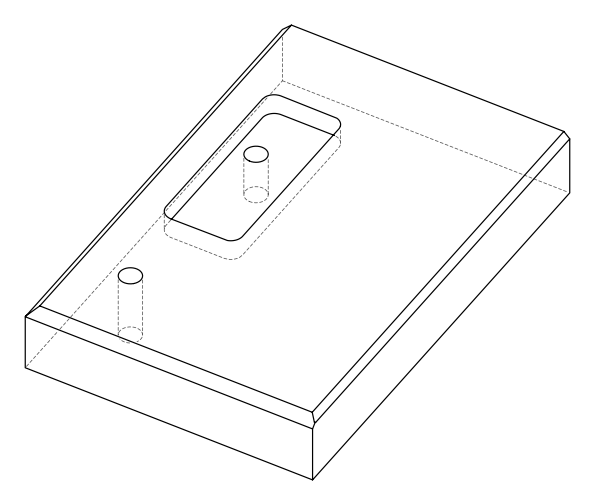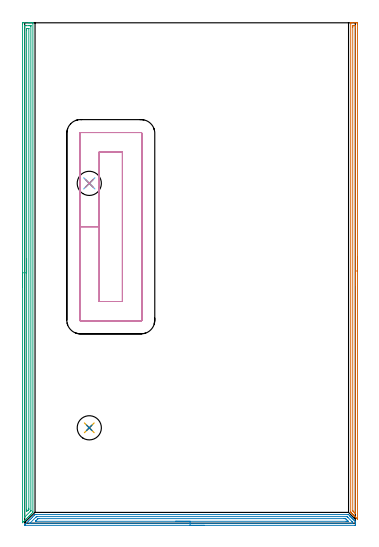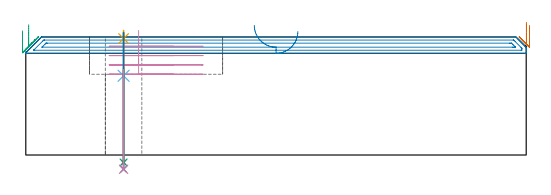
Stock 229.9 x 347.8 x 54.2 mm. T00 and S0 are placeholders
(PLAN: 10 operations, 6 tool changes, 25.9 min)
(1 AREA_MILL | FG_CHAMFER_SURFACE | UGT0205_001 | 5.66 min | 3842 mm3)
(2 AREA_MILL_1 | FG_CHAMFER_SURFACE_1 | UGT0205_001 | 5.61 min | 6401 mm3)
(3 AREA_MILL_2 | FG_CHAMFER_SURFACE_2 | UGT0205_001 | 8.45 min | 8886 mm3)
(4 MILL_RECTANGULAR_POCKET | POCKET_RECTANGULAR_STRAIGHT | UGT0201_100 | Follow Part, ap 4.5, ae 75% | 5.28 min | 154287 mm3)
(5 SPOT_DRILL | STEP1HOLE | NXT0321_9005460120000 | 0.03 min | 5 mm3)
(6 SPOT_DRILL_1 | STEP1HOLE_1 | NXT0321_9005460120000 | 0.03 min | 1 mm3)
(7 DRILL_THROUGH_HOLE_INTO_CENTER | STEP1HOLE | NXT0301_077 | 0.24 min | 4758 mm3)
(8 DRILL_TO_ENLARGE_THROUGH_HOLE | STEP1HOLE | UGT0301_291 | 0.25 min | 7218 mm3)
(9 DRILL_THROUGH_HOLE_INTO_CENTER_1 | STEP1HOLE_1 | NXT0301_077 | 0.18 min | 3256 mm3)
(10 DRILL_TO_ENLARGE_THROUGH_HOLE_1 | STEP1HOLE_1 | UGT0301_291 | 0.19 min | 4960 mm3)
(TOOL UGT0205_001 | Chamfer Mill 20 x 3 x 45 deg. | D20 FL50 Z2)
(TOOL UGT0201_100 | End Mill 18 mm | D18 FL22 Z2)
(TOOL NXT0321_9005460120000 | NC Spot Drill, 142deg, 12mm, Carbide, Uncoated | D12 PA142 FL30 Z2)
(TOOL NXT0301_077 | Carbide Drill 10.6mm [860.1-1060-053A1-MM 2214] | D10.6 PA140 FL71 Z2)
(TOOL UGT0301_291 | Twist Drill 16.8 mm | D16.8 PA118 FL125 Z2)
(OP 1 AREA_MILL)
G17 G21 G94 G90
T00 M6
G54
G17 G0 G90 X231.3 Y185.3 S1061 M3
G43 Z64.2 H0
Z59.5
G94 G1 Y185.262 Z58.628 F250.
Y185.148 Z57.764
Y184.959 Z56.912
Y184.697 Z56.08
Y184.363 Z55.274
Y183.96 Z54.5
Y183.492 Z53.764
Y182.961 Z53.072
Y182.371 Z52.429
Y181.728 Z51.84
Y181.036 Z51.309
Y180.3 Z50.84
Y179.526 Z50.437
Y178.72 Z50.103
Y177.888 Z49.841
Y177.037 Z49.652
Y176.172 Z49.538
Y175.3 Z49.5
Y3.031
X231.295 Y2.817 Z49.502
X231.294 Y2.816 Z49.503
X231.282 Y2.817 Z49.515
X230.855 Y3.245 Z49.945
X230.73 Y3.369 Z50.067
X230.181 Y3.919 Z50.618
X230.137 Y3.962 Z50.661
X230.092 Y4.007 Z50.707
X229.885 Y4.214 Z50.914
X229.84 Y4.259 Z50.957
X229.794 Y4.305 Z51.005
X229.589 Y4.51 Z51.21
X229.543 Y4.555 Z51.254
X229.497 Y4.603 Z51.302
X229.294 Y4.806 Z51.505
X229.247 Y4.852 Z51.55
X229.199 Y4.9 Z51.6
X228.998 Y5.101 Z51.801
X228.95 Y5.149 Z51.847
X228.902 Y5.198 Z51.897
X228.702 Y5.397 Z52.096
X228.653 Y5.445 Z52.144
X228.604 Y5.496 Z52.195
X228.407 Y5.693 Z52.392
X228.357 Y5.742 Z52.44
X228.306 Y5.793 Z52.493
X228.111 Y5.988 Z52.688
X228.06 Y6.039 Z52.737
X228.009 Y6.091 Z52.79
X227.816 Y6.284 Z52.983
X227.763 Y6.335 Z53.033
X227.711 Y6.389 Z53.088
X227.52 Y6.58 Z53.279
X227.467 Y6.632 Z53.33
X227.413 Y6.686 Z53.386
X227.224 Y6.875 Z53.575
X227.17 Y6.928 Z53.627
X227.115 Y6.984 Z53.683
X226.992 Y7.107 Z53.806
X226.718 Y7.382 Z54.079
X226.605 Y7.497 Z54.191
X226.6 Y7.877 Z54.2
Y347.634
X226.602 Y347.79 Z54.188
X226.644 Y347.793 Z54.147
X227.023 Y347.8 Z53.777
X227.4 Z53.399
X228.06 Z52.735
X229.28 Z51.517
X229.84 Z50.954
X230.45 Z50.345
X230.73 Y347.798 Z50.065
X231.291 Y347.792 Z49.505
X231.293 Y347.753 Z49.503
X231.299 Y347.188 Z49.501
X231.3 Y346.616 Z49.5
Y175.3
X229.886 Z50.914
X229.885 Y6.938 Z50.915
X229.884 Y6.892 Z50.916
X229.88 Y6.801 Z50.92
X229.873 Y6.688 Z50.927
X229.84 Y6.718 Z50.96
X229.567 Y6.984 Z51.233
X228.95 Y7.6 Z51.85
X228.674 Y7.877 Z52.126
X228.06 Y8.498 Z52.74
X228.032 Y8.53 Z52.768
X228.021 Y8.633 Z52.779
X228.016 Y8.724 Z52.784
X228.015 Y8.77 Z52.785
X228.014 Y344.555 Z52.786
X228.018 Y345.402 Z52.782
X228.02 Y345.443 Z52.78
X228.06 Y345.79 Z52.74
X228.556 Y345.798 Z52.244
X228.95 Z51.85
X229.446 Y345.797 Z51.354
X229.84 Y345.79 Z50.96
X229.88 Y345.402 Z50.92
X229.883 Y345.359 Z50.917
X229.886 Y344.509 Z50.914
Y344.463
Y175.3
Y174.429 Z50.952
Y173.564 Z51.066
Y172.712 Z51.255
Y171.88 Z51.517
Y171.074 Z51.851
Y170.3 Z52.254
Y169.564 Z52.723
Y168.872 Z53.254
Y168.229 Z53.843
Y167.64 Z54.486
Y167.109 Z55.179
Y166.64 Z55.914
Y166.237 Z56.688
Y165.903 Z57.494
Y165.641 Z58.326
Y165.452 Z59.178
Y165.338 Z60.043
Y165.3 Z60.914
G0 Z64.2
M5
M2
(OP 2 AREA_MILL_1)
G17 G21 G94 G90
T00 M6
G54
G17 G0 G90 X124.933 Y-1.5 S1061 M3
G43 Z64.2 H0
Z56.7
G94 G1 X124.895 Z55.828 F250.
X124.781 Z54.964
X124.593 Z54.112
X124.33 Z53.28
X123.996 Z52.474
X123.594 Z51.7
X123.125 Z50.964
X122.594 Z50.272
X122.004 Z49.629
X121.361 Z49.04
X120.669 Z48.508
X119.933 Z48.04
X119.159 Z47.637
X118.354 Z47.303
X117.521 Z47.041
X116.67 Z46.852
X115.805 Z46.738
X114.933 Z46.7
X0.557
X0.284 Y-1.498 Z46.702
X0.111 Y-1.495 Z46.705
X0.068 Y-1.493 Z46.707
X0.04 Y-1.466 Z46.733
X0.005 Y-1.426 Z46.772
X-0.047 Y-1.362 Z46.835
X-0.032 Y-1.325 Z46.873
X0. Y-1.251 Z46.948
X0.072 Y-1.14 Z47.06
X0.077 Y-1.133 Z47.066
X1.004 Y-0.205 Z47.995
X1.897 Y0.69 Z48.889
X2.79 Y1.584 Z49.784
X3.683 Y2.479 Z50.678
X4.576 Y3.373 Z51.572
X5.469 Y4.267 Z52.467
X6.362 Y5.162 Z53.361
X7.032 Y5.832 Z54.032
X7.212 Y6.004 Z54.195
X7.689 Y6. Z54.2
X224.72
X225.094 Z54.184
X225.237 Y5.865 Z54.062
X225.724 Y5.378 Z53.574
X225.831 Y5.269 Z53.468
X225.911 Y5.189 Z53.389
X226.022 Y5.08 Z53.276
X226.129 Y4.971 Z53.17
X226.209 Y4.891 Z53.091
X226.32 Y4.782 Z52.978
X226.427 Y4.673 Z52.872
X226.507 Y4.594 Z52.793
X226.618 Y4.484 Z52.68
X226.726 Y4.375 Z52.574
X226.804 Y4.296 Z52.496
X226.916 Y4.186 Z52.382
X227.024 Y4.076 Z52.276
X227.102 Y3.998 Z52.198
X227.213 Y3.888 Z52.084
X227.322 Y3.778 Z51.978
X227.4 Y3.701 Z51.9
X227.511 Y3.59 Z51.787
X227.62 Y3.48 Z51.68
X227.697 Y3.403 Z51.602
X227.809 Y3.293 Z51.489
X227.918 Y3.182 Z51.382
X227.995 Y3.105 Z51.305
X228.107 Y2.995 Z51.191
X228.216 Y2.884 Z51.084
X228.293 Y2.807 Z51.007
X228.405 Y2.697 Z50.893
X228.514 Y2.586 Z50.786
X228.59 Y2.51 Z50.709
X228.703 Y2.399 Z50.595
X228.812 Y2.288 Z50.488
X228.888 Y2.212 Z50.412
X229.001 Y2.101 Z50.297
X229.744 Y1.356 Z49.556
X229.781 Y1.317 Z49.517
X229.8 Y1.292 Z49.49
Y0.91 Z49.108
Y0.853 Z49.052
Y0.016 Z48.211
Y-1.213 Z46.984
X229.798 Y-1.491 Z46.705
X229.321 Y-1.5 Z46.7
X114.933
Y-0.086 Z48.114
X4.028
X3.825 Y-0.084 Z48.116
X3.69 Y-0.082 Z48.118
X3.596 Y-0.079 Z48.121
X3.605 Y-0.063 Z48.137
X3.679 Y0.016 Z48.216
X3.902 Y0.244 Z48.444
X7.702 Y4.051 Z52.251
X7.919 Y4.267 Z52.467
X8.141 Y4.484 Z52.684
X8.232 Y4.57 Z52.77
X8.393 Y4.579 Z52.779
X8.495 Y4.584 Z52.784
X8.595 Y4.585 Z52.785
X223.827
X223.929 Y4.584 Z52.784
X223.996 Y4.582 Z52.782
X224.047 Y4.579 Z52.779
X224.074 Y4.564 Z52.764
X224.159 Y4.484 Z52.684
X224.72 Y3.929 Z52.129
X227.4 Y1.249 Z49.449
X227.733 Y0.91 Z49.11
X227.78 Y0.858 Z49.058
X227.79 Y0.809 Z49.009
X227.794 Y0.709 Z48.909
X227.798 Y0.511 Z48.711
X227.792 Y0.016 Z48.216
X227.79 Y-0.077 Z48.123
X227.603 Y-0.083 Z48.117
X227.5 Y-0.085 Z48.115
X114.933 Y-0.086 Z48.114
Y1.328 Z49.528
X7.702 Y1.329 Z49.529
X7.611 Y1.33 Z49.53
X7.496 Y1.333 Z49.533
X7.46 Y1.335 Z49.535
X7.479 Y1.364 Z49.564
X7.528 Y1.419 Z49.619
X7.605 Y1.5 Z49.7
X7.702 Y1.599 Z49.799
X7.804 Y1.701 Z49.901
X8.696 Y2.595 Z50.795
X8.799 Y2.697 Z50.897
X9.146 Y3.039 Z51.239
X9.265 Y3.153 Z51.353
X9.285 Y3.165 Z51.365
X9.311 Y3.167 Z51.367
X9.37 Y3.17 Z51.37
X9.488 Y3.171 Z51.371
X9.907
X222.041
X222.461 Y3.17 Z51.37
X222.934 Y3.166 Z51.366
X223. Y3.164 Z51.364
X223.035 Y3.154 Z51.354
X223.071 Y3.121 Z51.321
X223.216 Y2.981 Z51.181
X223.503 Y2.697 Z50.897
X223.827 Y2.373 Z50.573
X224.395 Y1.803 Z50.003
X224.72 Y1.471 Z49.671
X224.84 Y1.335 Z49.535
X224.72 Y1.334 Z49.534
X224.3 Y1.33 Z49.53
X223.827 Y1.329 Z49.529
X223.409 Y1.328 Z49.528
X114.933
X114.062 Z49.567
X113.197 Z49.68
X112.345 Z49.869
X111.513 Z50.132
X110.707 Z50.465
X109.933 Z50.868
X109.198 Z51.337
X108.505 Z51.868
X107.862 Z52.457
X107.273 Z53.101
X106.742 Z53.793
X106.273 Z54.528
X105.87 Z55.302
X105.536 Z56.108
X105.274 Z56.94
X105.085 Z57.792
X104.971 Z58.657
X104.933 Z59.528
G0 Z64.2
M5
M2
(OP 3 AREA_MILL_2)
G17 G21 G94 G90
T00 M6
G54
G17 G0 G90 X-1.5 Y164.05 S1061 M3
G43 Z64.2 H0
Z57.
G94 G1 Y164.088 Z56.128 F250.
Y164.202 Z55.263
Y164.391 Z54.412
Y164.653 Z53.58
Y164.987 Z52.774
Y165.39 Z52.
Y165.858 Z51.264
Y166.389 Z50.572
Y166.979 Z49.929
Y167.622 Z49.339
Y168.314 Z48.808
Y169.05 Z48.34
Y169.824 Z47.937
Y170.63 Z47.603
Y171.462 Z47.341
Y172.313 Z47.152
Y173.178 Z47.038
Y174.05 Z47.
Y346.808
X-1.499 Y347.194 Z47.001
X-1.495 Y347.695 Z47.003
X-1.492 Y347.791 Z47.005
X-0.998 Y347.8 Z47.499
X2.542 Z51.037
X3.111 Z51.608
X3.428 Z51.924
X3.996 Z52.492
X4.313 Z52.808
X5.341 Z53.84
X5.68 Y347.793 Z54.171
X5.697 Y347.79 Z54.188
X5.7 Y347.64 Z54.2
Y8.046
X5.699 Y7.505 Z54.183
X5.646 Y7.446 Z54.145
X4.894 Y6.694 Z53.394
X4.608 Y6.405 Z53.103
X4.023 Y5.823 Z52.523
X3.723 Y5.52 Z52.218
X3.122 Y4.922 Z51.622
X2.838 Y4.635 Z51.332
X2.232 Y4.032 Z50.732
X1.952 Y3.75 Z50.447
X1.259 Y3.059 Z49.759
X0.893 Y2.691 Z49.389
X0.344 Y2.144 Z48.844
X0. Y1.798 Z48.496
X-0.571 Y1.228 Z47.928
X-1.34 Y0.46 Z47.158
X-1.44 Y0.364 Z47.058
X-1.492 Y0.319 Z47.006
X-1.499 Y0.43 Z47.001
X-1.5 Y0.46 Z47.
Y174.05
X-0.086 Z48.414
Y345.409
X-0.084 Y345.625 Z48.416
X-0.082 Y345.733 Z48.418
X-0.079 Y345.779 Z48.421
X-0.003 Y345.79 Z48.497
X0.387 Y345.798 Z48.887
X0.772 Y345.8 Z49.272
X1.27 Z49.77
X3.04 Z51.54
X3.925 Z52.425
X4.16 Y345.797 Z52.66
X4.264 Y345.793 Z52.764
X4.279 Y345.79 Z52.779
X4.281 Y345.775 Z52.781
X4.284 Y345.727 Z52.784
X4.285 Y345.63 Z52.785
X4.286 Y345.436 Z52.786
X4.285 Y8.722 Z52.785
X4.284 Y8.614 Z52.784
X4.281 Y8.561 Z52.781
X4.277 Y8.539 Z52.777
X4.263 Y8.521 Z52.763
X4.055 Y8.306 Z52.555
X3.796 Y8.046 Z52.296
X0.056 Y4.306 Z48.556
X-0.036 Y4.217 Z48.464
X-0.073 Y4.185 Z48.427
X-0.079 Y4.182 Z48.421
X-0.081 Y4.207 Z48.419
X-0.084 Y4.287 Z48.416
X-0.086 Y4.449 Z48.414
Y174.05
X1.328 Z49.828
X1.329 Y342.732 Z49.829
Y343.062
X1.333 Y343.624 Z49.833
X1.335 Y343.78 Z49.835
X1.489 Y343.794 Z49.989
X1.657 Y343.797 Z50.157
X2.368 Y343.8 Z50.868
X2.542 Y343.799 Z51.042
X2.717 Y343.796 Z51.217
X2.833 Y343.791 Z51.333
X2.866 Y343.788 Z51.366
X2.867 Y343.774 Z51.367
X2.869 Y343.734 Z51.369
X2.871 Y343.624 Z51.371
Y10.392
X2.869 Y9.831 Z51.369
X2.867 Y9.665 Z51.367
X2.865 Y9.587 Z51.365
X2.83 Y9.541 Z51.33
X2.542 Y9.244 Z51.042
X2.391 Y9.091 Z50.891
X2.239 Y8.938 Z50.739
X1.345 Y8.046 Z49.845
X1.34 Z49.84
X1.335 Z49.835
X1.334 Y8.061 Z49.834
X1.33 Y8.376 Z49.83
X1.329 Y8.938 Z49.829
X1.328 Y9.27 Z49.828
Y174.05
Y174.921 Z49.866
Y175.786 Z49.98
Y176.638 Z50.169
Y177.47 Z50.431
Y178.276 Z50.765
Y179.05 Z51.168
Y179.786 Z51.637
Y180.478 Z52.168
Y181.121 Z52.757
Y181.71 Z53.4
Y182.241 Z54.093
Y182.71 Z54.828
Y183.113 Z55.602
Y183.447 Z56.408
Y183.709 Z57.24
Y183.898 Z58.092
Y184.012 Z58.957
Y184.05 Z59.828
G0 Z64.2
M5
M2
(OP 4 MILL_RECTANGULAR_POCKET)
G17 G21 G94 G90
T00 M6
G54
G17 G0 G90 X51.8 Y233.201 S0 M3
G43 Z64.2 H0
Z57.2
G94 G1 Y206.05 Z49.925 F250.
Y154.1 F500.
X67.9
Y258.
X51.8
Y206.05
X38.3
Y141.1
G3 X38.8 Y140.6 R0.5
G1 X80.9
G3 X81.4 Y141.1 R0.5
G1 Y271.
G3 X80.9 Y271.5 R0.5
G1 X38.8
G3 X38.3 Y271. R0.5
G1 Y206.05
Y205.05
G0 X51.8 Y233.201 Z52.925
G1 Y206.05 Z45.65 F250.
Y154.1 F500.
X67.9
Y258.
X51.8
Y206.05
X38.3
Y141.1
G3 X38.8 Y140.6 R0.5
G1 X80.9
G3 X81.4 Y141.1 R0.5
G1 Y271.
G3 X80.9 Y271.5 R0.5
G1 X38.8
G3 X38.3 Y271. R0.5
G1 Y206.05
Y205.05
G0 X51.8 Y233.201 Z48.65
G1 Y206.05 Z41.375 F250.
Y154.1 F500.
X67.9
Y258.
X51.8
Y206.05
X38.3
Y141.1
G3 X38.8 Y140.6 R0.5
G1 X80.9
G3 X81.4 Y141.1 R0.5
G1 Y271.
G3 X80.9 Y271.5 R0.5
G1 X38.8
G3 X38.3 Y271. R0.5
G1 Y206.05
Y205.05
G0 X51.8 Y233.201 Z44.375
G1 Y206.05 Z37.1 F250.
Y154.1 F500.
X67.9
Y258.
X51.8
Y206.05
X38.3
Y141.1
G3 X38.8 Y140.6 R0.5
G1 X80.9
G3 X81.4 Y141.1 R0.5
G1 Y271.
G3 X80.9 Y271.5 R0.5
G1 X38.8
G3 X38.3 Y271. R0.5
G1 Y206.05
Y205.05
G0 Z64.2
M5
M2
(OP 5 SPOT_DRILL)
G17 G21 G94 G90
T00 M6
G54
G17 G0 G90 X44.9 Y66.3 S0 M3
G43 Z64.2 H0
G94 G81 G98 Z53.477 F250. R57.2
G80
M5
M2
(OP 6 SPOT_DRILL_1)
G17 G21 G94 G90
T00 M6
G54
G17 G0 G90 X44.9 Y236.2 S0 M3
G43 Z64.2 H0
G94 G81 G98 Z36.377 F250. R40.1
G80
M5
M2
(OP 7 DRILL_THROUGH_HOLE_INTO_CENTER)
G17 G21 G94 G90
T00 M6
G54
G17 G0 G90 X44.9 Y66.3 S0 M3
G43 Z64.2 H1
G94 G73 G98 Z-3.429 F250. Q9.605 R56.2
G80
M5
M2
(OP 8 DRILL_TO_ENLARGE_THROUGH_HOLE)
G17 G21 G94 G90
T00 M6
G54
G17 G0 G90 X44.9 Y66.3 S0 M3
G43 Z64.2 H0
G94 G73 G98 Z-6.547 F250. Q15.187 R56.2
G80
M5
M2
(OP 9 DRILL_THROUGH_HOLE_INTO_CENTER_1)
G17 G21 G94 G90
T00 M6
G54
G17 G0 G90 X44.9 Y236.2 S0 M3
G43 Z64.2 H1
G94 G73 G98 Z-3.429 F250. Q10.132 R39.1
G80
M5
M2
(OP 10 DRILL_TO_ENLARGE_THROUGH_HOLE_1)
G17 G21 G94 G90
T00 M6
G54
G17 G0 G90 X44.9 Y236.2 S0 M3
G43 Z64.2 H0
G94 G81 G98 Z-6.547 F250. R39.1
G80
M5
M2
